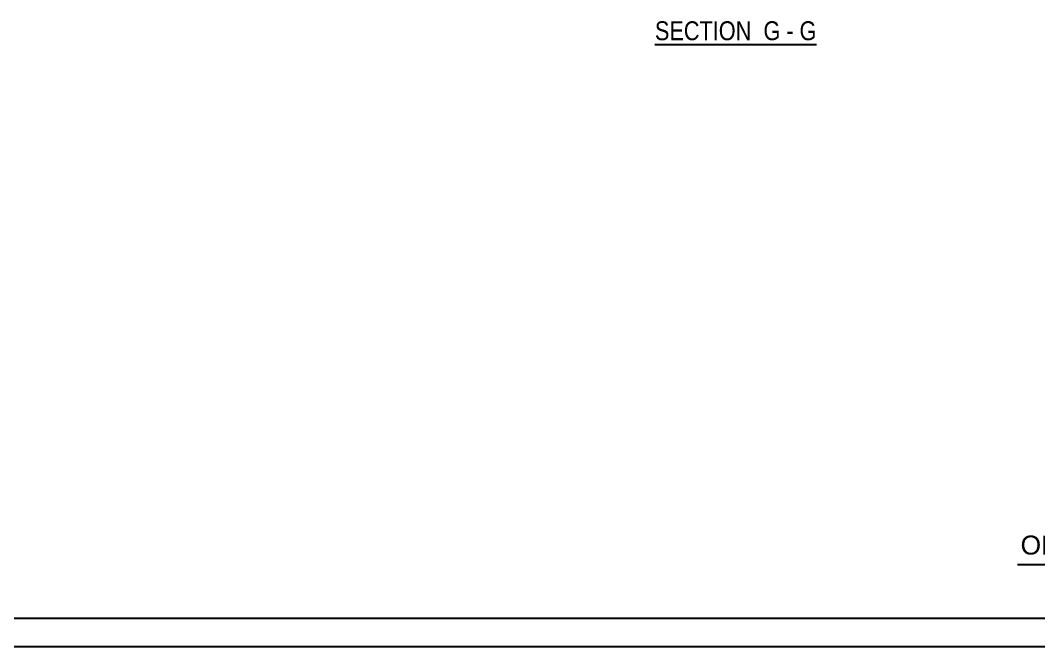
# Model space of a CAD drawing. Header units: millimetres. Extents: x -123 to 718, y -437 to 157.
# Drawn here: x 104.5 to 284.2, y -437.3 to -326.8 of the extents above; entities that cross this region are included whole.
import ezdxf

# ---------------------------------------------------------------- set-up
doc = ezdxf.new("R2010")
doc.units = ezdxf.units.MM
doc.styles.add('Arial', font='ARIAL.TTF', dxfattribs={"height": 0.2})
doc.styles.add('Arial Narrow', font='ARIALN.TTF', dxfattribs={"height": 0.2})

# ---------------------------------------------------------------- blocks, each defined once
blk = doc.blocks.new('Unknown-232816598-1133')
at = {"color": 5, "linetype": 'Continuous'}
for p, q in [((-117.5, -432.29), (713.5, -432.29)), ((-122.5, -437.29), (718.5, -437.29))]:
    blk.add_line(p, q, dxfattribs=at)
blk = doc.blocks.new('Unknown-232816598-19 - 1372')
at = {"color": 6, "linetype": 'Continuous'}
blk.add_line((216.51, -331.05), (245.02, -331.05), dxfattribs=at)
at = {"color": 0, "linetype": 'Continuous'}
for points in [[(234.62, -330.3), (234.62, -326.8), (216.51, -326.8), (216.51, -330.3)], [(238.66, -330.3), (238.66, -326.8), (235.67, -326.8), (235.67, -330.3)], [(240.98, -330.3), (240.98, -326.8), (239.71, -326.8), (239.71, -330.3)], [(245.02, -330.3), (245.02, -326.8), (242.03, -326.8), (242.03, -330.3)]]:
    blk.add_wipeout(points, dxfattribs=at)
at = {"color": 7, "linetype": 'Continuous', "style": 'Arial Narrow'}
for s, p in [('SECTION ', (216.51, -330.3)), ('G', (235.67, -330.3)), ('G', (242.03, -330.3)), ('-', (239.71, -330.3))]:
    blk.add_text(s, height=3.34, dxfattribs=at).set_placement(p)
blk = doc.blocks.new('Unknown-232816598-67304')
at = {"color": 7, "linetype": 'Continuous'}
blk.add_line((280.5, -422.79), (350.5, -422.79), dxfattribs=at)
at = {"color": 7, "style": 'Arial'}
blk.add_text('ONE-TRUSS MARKED AS TR45', height=3.3428, dxfattribs=at).set_placement((281.04, -421.04))

msp = doc.modelspace()

# ---------------------------------------------------------------- block references
for name in ['Unknown-232816598-1133', 'Unknown-232816598-67304']:
    msp.add_blockref(name, (0, 0))

# ---------------------------------------------------------------- next in the draw order: block references
msp.add_blockref('Unknown-232816598-19 - 1372', (0, 0))

doc.saveas('drawing.dxf')
